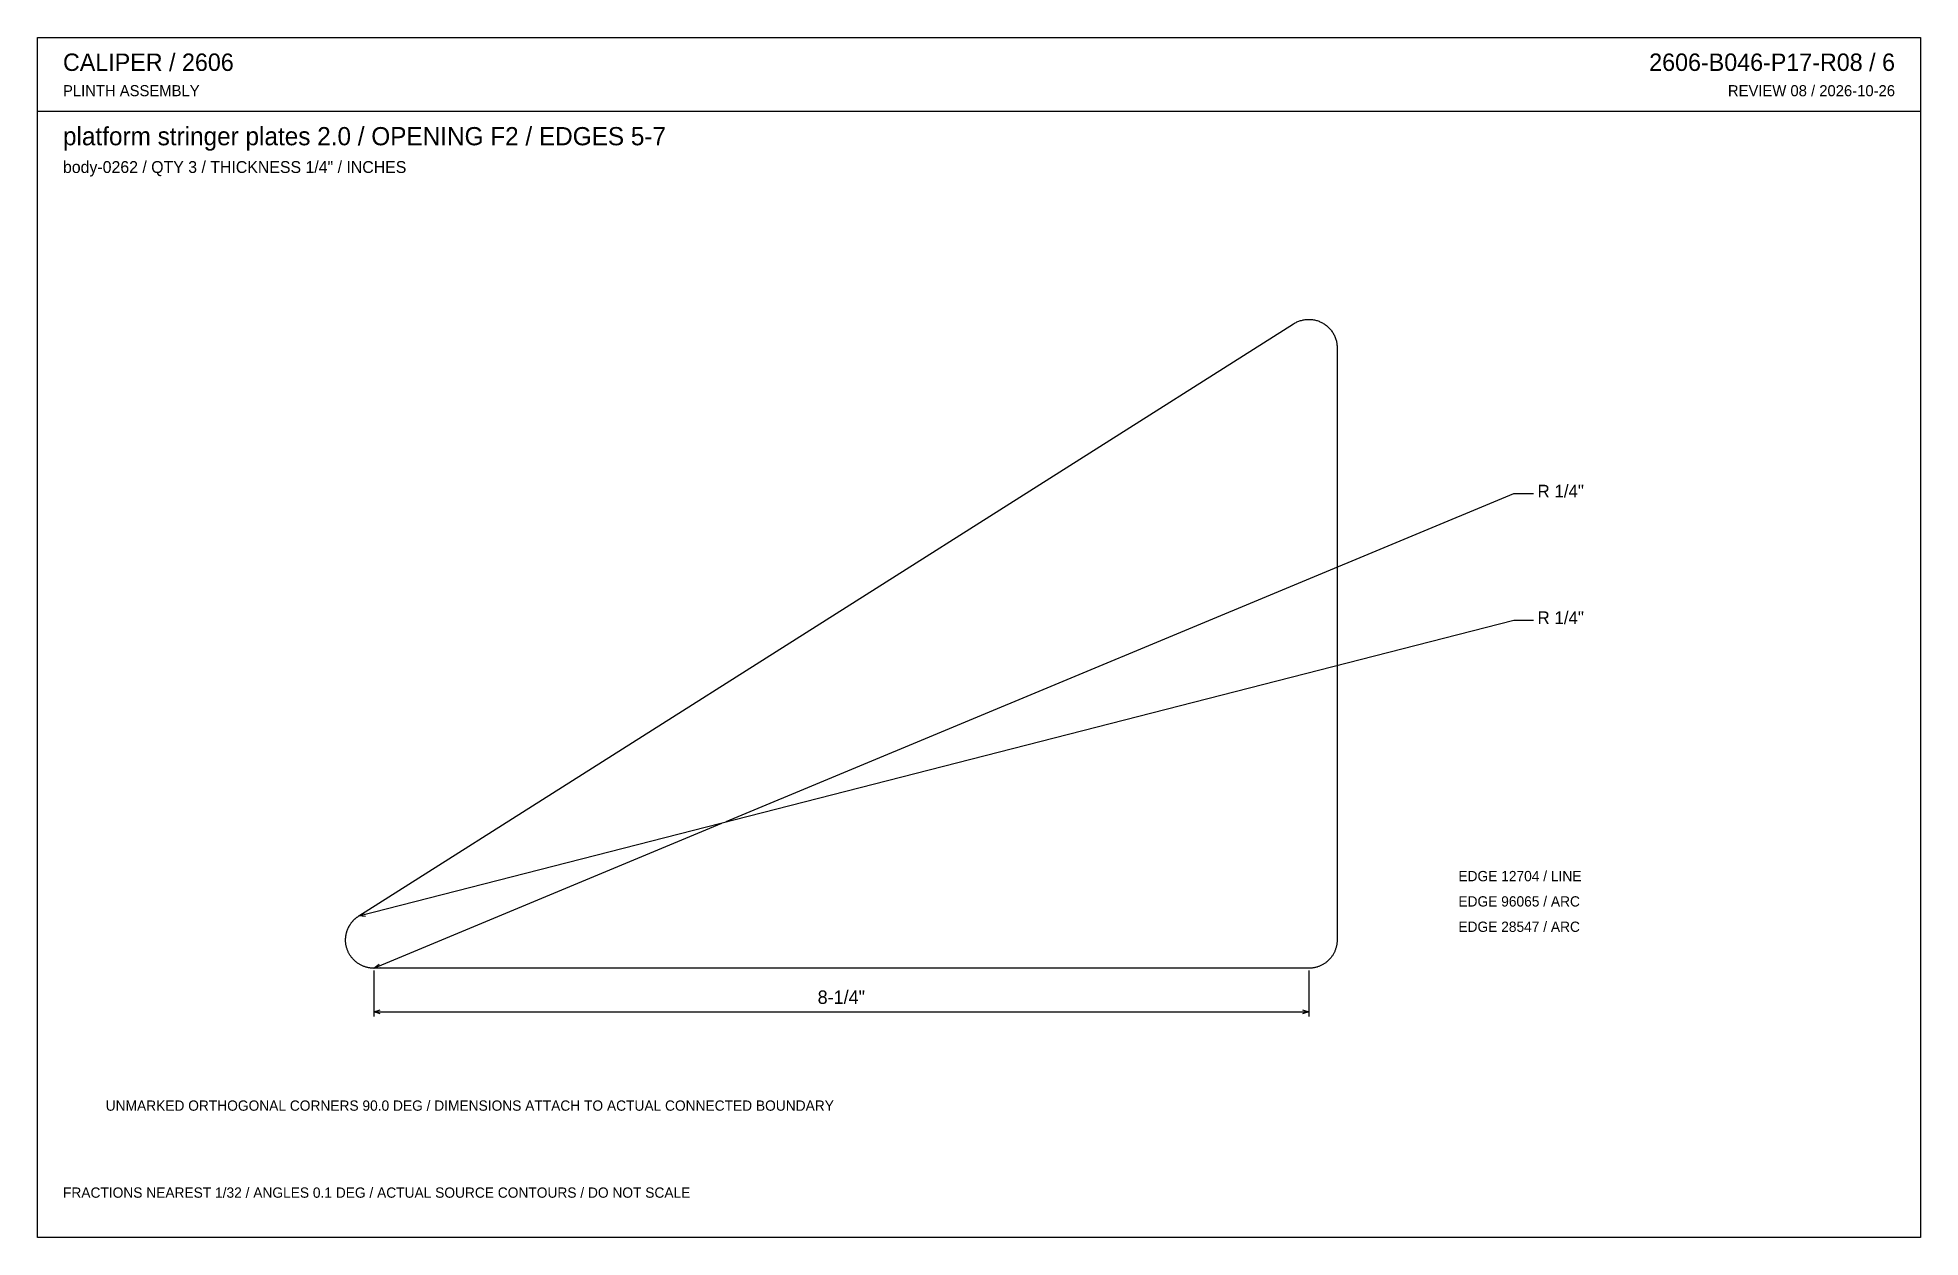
# Model space of a CAD drawing. Header units: inches. Extents: x 0.5 to 33.5, y 0.5 to 21.5.
import ezdxf
from ezdxf.enums import TextEntityAlignment as Align

# ---------------------------------------------------------------- set-up
doc = ezdxf.new("R2010")
doc.units = ezdxf.units.IN
doc.header["$MEASUREMENT"] = 0

msp = doc.modelspace()

# ---------------------------------------------------------------- linework, layer by layer
at = {"layer": 'ANNOTATION'}
for p, q in [((12.563, 7.771), (26.389, 13.528)), ((26.389, 13.528), (26.736, 13.528)), ((6.11, 6.112), (26.389, 11.306)), ((26.389, 11.306), (26.736, 11.306)), ((6.376, 5.194), (12.486, 7.739)), ((6.11, 6.112), (6.209, 6.173)), ((6.227, 6.106), (6.11, 6.112)), ((6.376, 5.194), (6.466, 5.269)), ((6.492, 5.205), (6.376, 5.194)), ((6.376, 5.153), (6.376, 4.347)), ((22.79, 5.153), (22.79, 4.347)), ((6.376, 4.431), (6.487, 4.465)), ((6.376, 4.431), (22.79, 4.431)), ((6.487, 4.396), (6.376, 4.431)), ((22.679, 4.465), (22.79, 4.431)), ((22.79, 4.431), (22.679, 4.396))]:
    msp.add_line(p, q, dxfattribs=at)
at = {"layer": 'OUTLINE'}
for p, q in [((0.472, 21.528), (33.528, 21.528)), ((0.472, 0.472), (0.472, 21.528)), ((33.528, 21.528), (33.528, 0.472)), ((0.472, 20.236), (33.528, 20.236)), ((22.553, 16.523), (22.568, 16.531)), ((22.568, 16.531), (22.583, 16.538)), ((22.583, 16.538), (22.598, 16.545)), ((22.598, 16.545), (22.613, 16.551)), ((22.613, 16.551), (22.629, 16.556)), ((22.629, 16.556), (22.644, 16.561)), ((22.644, 16.561), (22.66, 16.566)), ((22.66, 16.566), (22.677, 16.57)), ((22.677, 16.57), (22.693, 16.574)), ((22.693, 16.574), (22.709, 16.577)), ((22.709, 16.577), (22.725, 16.579)), ((22.725, 16.579), (22.742, 16.581)), ((22.742, 16.581), (22.758, 16.582)), ((22.758, 16.582), (22.775, 16.583)), ((22.775, 16.583), (22.792, 16.583)), ((22.792, 16.583), (22.808, 16.583)), ((22.808, 16.583), (22.825, 16.582)), ((22.825, 16.582), (22.841, 16.581)), ((22.841, 16.581), (22.858, 16.579)), ((22.858, 16.579), (22.874, 16.576)), ((22.874, 16.576), (22.89, 16.573)), ((22.89, 16.573), (22.907, 16.57)), ((22.907, 16.57), (22.923, 16.565)), ((22.923, 16.565), (22.939, 16.561)), ((22.939, 16.561), (22.954, 16.555)), ((22.954, 16.555), (22.97, 16.55)), ((22.97, 16.55), (22.985, 16.543)), ((22.985, 16.543), (23, 16.537)), ((23, 16.537), (23.015, 16.529)), ((23.015, 16.529), (23.03, 16.522)), ((6.11, 6.112), (22.524, 16.506)), ((22.524, 16.506), (22.538, 16.515)), ((22.538, 16.515), (22.553, 16.523)), ((23.03, 16.522), (23.044, 16.513)), ((23.044, 16.513), (23.059, 16.505)), ((23.059, 16.505), (23.072, 16.496)), ((23.072, 16.496), (23.086, 16.486)), ((23.086, 16.486), (23.099, 16.476)), ((23.099, 16.476), (23.112, 16.465)), ((23.112, 16.465), (23.124, 16.454)), ((23.124, 16.454), (23.136, 16.443)), ((23.136, 16.443), (23.148, 16.431)), ((23.148, 16.431), (23.16, 16.419)), ((23.16, 16.419), (23.17, 16.407)), ((23.17, 16.407), (23.181, 16.394)), ((23.181, 16.394), (23.191, 16.381)), ((23.191, 16.381), (23.201, 16.367)), ((23.201, 16.367), (23.21, 16.353)), ((23.21, 16.353), (23.218, 16.339)), ((23.218, 16.339), (23.227, 16.325)), ((23.227, 16.325), (23.234, 16.31)), ((23.234, 16.31), (23.242, 16.295)), ((23.242, 16.295), (23.248, 16.28)), ((23.248, 16.28), (23.254, 16.264)), ((23.254, 16.264), (23.26, 16.249)), ((23.26, 16.249), (23.265, 16.233)), ((23.265, 16.233), (23.27, 16.217)), ((23.27, 16.217), (23.274, 16.201)), ((23.274, 16.201), (23.278, 16.185)), ((23.278, 16.185), (23.281, 16.169)), ((23.281, 16.169), (23.283, 16.152)), ((23.283, 16.152), (23.285, 16.136)), ((23.285, 16.136), (23.286, 16.119)), ((23.286, 16.119), (23.287, 16.103)), ((23.287, 16.103), (23.288, 16.086)), ((23.288, 16.086), (23.288, 5.692)), ((5.948, 5.945), (5.953, 5.952)), ((5.953, 5.952), (5.957, 5.958)), ((5.957, 5.958), (5.961, 5.965)), ((5.961, 5.965), (5.965, 5.971)), ((5.965, 5.971), (5.97, 5.978)), ((5.97, 5.978), (5.974, 5.984)), ((5.974, 5.984), (5.979, 5.991)), ((5.979, 5.991), (5.984, 5.997)), ((5.984, 5.997), (5.988, 6.003)), ((5.988, 6.003), (5.993, 6.009)), ((5.993, 6.009), (5.998, 6.015)), ((5.998, 6.015), (6.004, 6.021)), ((6.004, 6.021), (6.009, 6.027)), ((6.009, 6.027), (6.014, 6.032)), ((6.014, 6.032), (6.02, 6.038)), ((6.02, 6.038), (6.025, 6.044)), ((6.025, 6.044), (6.031, 6.049)), ((6.031, 6.049), (6.036, 6.054)), ((6.036, 6.054), (6.042, 6.06)), ((6.042, 6.06), (6.048, 6.065)), ((6.048, 6.065), (6.054, 6.07)), ((6.054, 6.07), (6.06, 6.075)), ((6.06, 6.075), (6.066, 6.08)), ((6.066, 6.08), (6.072, 6.085)), ((6.072, 6.085), (6.078, 6.09)), ((6.078, 6.09), (6.084, 6.094)), ((6.084, 6.094), (6.091, 6.099)), ((6.091, 6.099), (6.097, 6.103)), ((6.097, 6.103), (6.104, 6.108)), ((6.104, 6.108), (6.11, 6.112)), ((5.879, 5.707), (5.88, 5.715)), ((5.879, 5.7), (5.879, 5.707)), ((5.879, 5.692), (5.879, 5.7)), ((5.879, 5.68), (5.879, 5.692)), ((5.88, 5.667), (5.879, 5.68)), ((5.88, 5.723), (5.881, 5.731)), ((5.88, 5.715), (5.88, 5.723)), ((5.88, 5.655), (5.88, 5.667)), ((5.881, 5.643), (5.88, 5.655)), ((5.881, 5.739), (5.882, 5.746)), ((5.881, 5.731), (5.881, 5.739)), ((5.883, 5.631), (5.881, 5.643)), ((5.882, 5.746), (5.883, 5.754)), ((5.883, 5.754), (5.884, 5.762)), ((5.884, 5.619), (5.883, 5.631)), ((5.884, 5.762), (5.885, 5.77)), ((5.885, 5.77), (5.887, 5.777)), ((5.887, 5.777), (5.888, 5.785)), ((5.888, 5.785), (5.889, 5.793)), ((5.889, 5.793), (5.891, 5.8)), ((5.891, 5.8), (5.893, 5.808)), ((5.893, 5.808), (5.895, 5.815)), ((5.895, 5.815), (5.897, 5.823)), ((5.897, 5.823), (5.899, 5.831)), ((5.899, 5.831), (5.901, 5.838)), ((5.901, 5.838), (5.903, 5.846)), ((5.903, 5.846), (5.906, 5.853)), ((5.906, 5.853), (5.909, 5.86)), ((5.909, 5.86), (5.911, 5.868)), ((5.911, 5.868), (5.914, 5.875)), ((5.914, 5.875), (5.917, 5.882)), ((5.917, 5.882), (5.92, 5.889)), ((5.92, 5.889), (5.923, 5.897)), ((5.923, 5.897), (5.927, 5.904)), ((5.927, 5.904), (5.93, 5.911)), ((5.93, 5.911), (5.933, 5.918)), ((5.933, 5.918), (5.937, 5.925)), ((5.937, 5.925), (5.941, 5.931)), ((5.941, 5.931), (5.945, 5.938)), ((5.945, 5.938), (5.948, 5.945)), ((23.284, 5.631), (23.282, 5.619)), ((23.285, 5.643), (23.284, 5.631)), ((23.286, 5.655), (23.285, 5.643)), ((23.287, 5.667), (23.286, 5.655)), ((23.288, 5.692), (23.287, 5.68)), ((23.287, 5.68), (23.287, 5.667)), ((5.886, 5.607), (5.884, 5.619)), ((5.889, 5.595), (5.886, 5.607)), ((5.891, 5.583), (5.889, 5.595)), ((5.894, 5.571), (5.891, 5.583)), ((5.897, 5.559), (5.894, 5.571)), ((5.901, 5.547), (5.897, 5.559)), ((5.904, 5.536), (5.901, 5.547)), ((5.908, 5.524), (5.904, 5.536)), ((5.912, 5.513), (5.908, 5.524)), ((5.917, 5.501), (5.912, 5.513)), ((5.922, 5.49), (5.917, 5.501)), ((5.927, 5.479), (5.922, 5.49)), ((5.932, 5.468), (5.927, 5.479)), ((5.938, 5.457), (5.932, 5.468)), ((5.944, 5.447), (5.938, 5.457)), ((5.95, 5.436), (5.944, 5.447)), ((5.956, 5.426), (5.95, 5.436)), ((5.963, 5.415), (5.956, 5.426)), ((5.97, 5.405), (5.963, 5.415)), ((5.977, 5.395), (5.97, 5.405)), ((5.984, 5.386), (5.977, 5.395)), ((5.992, 5.376), (5.984, 5.386)), ((6, 5.367), (5.992, 5.376)), ((6.008, 5.358), (6, 5.367)), ((6.016, 5.349), (6.008, 5.358)), ((6.025, 5.34), (6.016, 5.349)), ((6.033, 5.332), (6.025, 5.34)), ((6.042, 5.323), (6.033, 5.332)), ((6.052, 5.315), (6.042, 5.323)), ((6.061, 5.307), (6.052, 5.315)), ((6.07, 5.3), (6.061, 5.307)), ((6.08, 5.292), (6.07, 5.3)), ((6.09, 5.285), (6.08, 5.292)), ((23.087, 5.292), (23.077, 5.285)), ((23.096, 5.3), (23.087, 5.292)), ((23.106, 5.307), (23.096, 5.3)), ((23.115, 5.315), (23.106, 5.307)), ((23.124, 5.323), (23.115, 5.315)), ((23.133, 5.332), (23.124, 5.323)), ((23.142, 5.34), (23.133, 5.332)), ((23.15, 5.349), (23.142, 5.34)), ((23.159, 5.358), (23.15, 5.349)), ((23.167, 5.367), (23.159, 5.358)), ((23.175, 5.376), (23.167, 5.367)), ((23.182, 5.386), (23.175, 5.376)), ((23.19, 5.395), (23.182, 5.386)), ((23.197, 5.405), (23.19, 5.395)), ((23.204, 5.415), (23.197, 5.405)), ((23.21, 5.426), (23.204, 5.415)), ((23.217, 5.436), (23.21, 5.426)), ((23.223, 5.447), (23.217, 5.436)), ((23.229, 5.457), (23.223, 5.447)), ((23.234, 5.468), (23.229, 5.457)), ((23.24, 5.479), (23.234, 5.468)), ((23.245, 5.49), (23.24, 5.479)), ((23.25, 5.501), (23.245, 5.49)), ((23.254, 5.513), (23.25, 5.501)), ((23.258, 5.524), (23.254, 5.513)), ((23.262, 5.536), (23.258, 5.524)), ((23.266, 5.547), (23.262, 5.536)), ((23.27, 5.559), (23.266, 5.547)), ((23.273, 5.571), (23.27, 5.559)), ((23.275, 5.583), (23.273, 5.571)), ((23.278, 5.595), (23.275, 5.583)), ((23.28, 5.607), (23.278, 5.595)), ((23.282, 5.619), (23.28, 5.607)), ((6.1, 5.278), (6.09, 5.285)), ((6.11, 5.272), (6.1, 5.278)), ((6.121, 5.265), (6.11, 5.272)), ((6.131, 5.259), (6.121, 5.265)), ((6.142, 5.253), (6.131, 5.259)), ((6.153, 5.248), (6.142, 5.253)), ((6.164, 5.242), (6.153, 5.248)), ((6.175, 5.237), (6.164, 5.242)), ((6.186, 5.232), (6.175, 5.237)), ((6.197, 5.228), (6.186, 5.232)), ((6.209, 5.224), (6.197, 5.228)), ((6.22, 5.22), (6.209, 5.224)), ((6.232, 5.216), (6.22, 5.22)), ((6.244, 5.212), (6.232, 5.216)), ((6.256, 5.209), (6.244, 5.212)), ((6.267, 5.207), (6.256, 5.209)), ((6.279, 5.204), (6.267, 5.207)), ((6.291, 5.202), (6.279, 5.204)), ((6.303, 5.2), (6.291, 5.202)), ((6.315, 5.198), (6.303, 5.2)), ((6.328, 5.197), (6.315, 5.198)), ((6.34, 5.196), (6.328, 5.197)), ((6.352, 5.195), (6.34, 5.196)), ((6.364, 5.195), (6.352, 5.195)), ((6.376, 5.194), (6.364, 5.195)), ((22.79, 5.194), (6.376, 5.194)), ((22.803, 5.195), (22.79, 5.194)), ((22.815, 5.195), (22.803, 5.195)), ((22.827, 5.196), (22.815, 5.195)), ((22.839, 5.197), (22.827, 5.196)), ((22.851, 5.198), (22.839, 5.197)), ((22.863, 5.2), (22.851, 5.198)), ((22.875, 5.202), (22.863, 5.2)), ((22.887, 5.204), (22.875, 5.202)), ((22.899, 5.207), (22.887, 5.204)), ((22.911, 5.209), (22.899, 5.207)), ((22.923, 5.212), (22.911, 5.209)), ((22.935, 5.216), (22.923, 5.212)), ((22.946, 5.22), (22.935, 5.216)), ((22.958, 5.224), (22.946, 5.22)), ((22.969, 5.228), (22.958, 5.224)), ((22.981, 5.232), (22.969, 5.228)), ((22.992, 5.237), (22.981, 5.232)), ((23.003, 5.242), (22.992, 5.237)), ((23.014, 5.248), (23.003, 5.242)), ((23.025, 5.253), (23.014, 5.248)), ((23.035, 5.259), (23.025, 5.253)), ((23.046, 5.265), (23.035, 5.259)), ((23.056, 5.272), (23.046, 5.265)), ((23.067, 5.278), (23.056, 5.272)), ((23.077, 5.285), (23.067, 5.278)), ((33.528, 0.472), (0.472, 0.472))]:
    msp.add_line(p, q, dxfattribs=at)

# ---------------------------------------------------------------- texts
at = {"layer": 'ANNOTATION'}
for s, height, p in [('CALIPER / 2606', 0.30556, (0.917, 20.944)), ('PLINTH ASSEMBLY', 0.19444, (0.917, 20.5)), ('platform stringer plates 2.0 / OPENING F2 / EDGES 5-7', 0.31944, (0.917, 19.639)), ('body-0262 / QTY 3 / THICKNESS 1/4" / INCHES', 0.20833, (0.917, 19.153)), ('R 1/4"', 0.2222, (26.806, 13.458)), ('R 1/4"', 0.2222, (26.806, 11.236)), ('EDGE 12704 / LINE', 0.18056, (25.417, 6.722)), ('EDGE 96065 / ARC', 0.18056, (25.417, 6.278)), ('EDGE 28547 / ARC', 0.18056, (25.417, 5.833)), ('UNMARKED ORTHOGONAL CORNERS 90.0 DEG / DIMENSIONS ATTACH TO ACTUAL CONNECTED BOUNDARY', 0.18056, (1.667, 2.694)), ('FRACTIONS NEAREST 1/32 / ANGLES 0.1 DEG / ACTUAL SOURCE CONTOURS / DO NOT SCALE', 0.18056, (0.917, 1.167))]:
    msp.add_text(s, height=height, dxfattribs=at).set_placement(p)
for s, height, p in [('2606-B046-P17-R08 / 6', 0.30556, (33.083, 20.944)), ('REVIEW 08 / 2026-10-26', 0.19444, (33.083, 20.5))]:
    msp.add_text(s, height=height, dxfattribs=at).set_placement(p, align=Align.RIGHT)
msp.add_text('8-1/4"', height=0.2361, dxfattribs=at).set_placement((14.583, 4.569), align=Align.CENTER)

doc.saveas('drawing.dxf')
